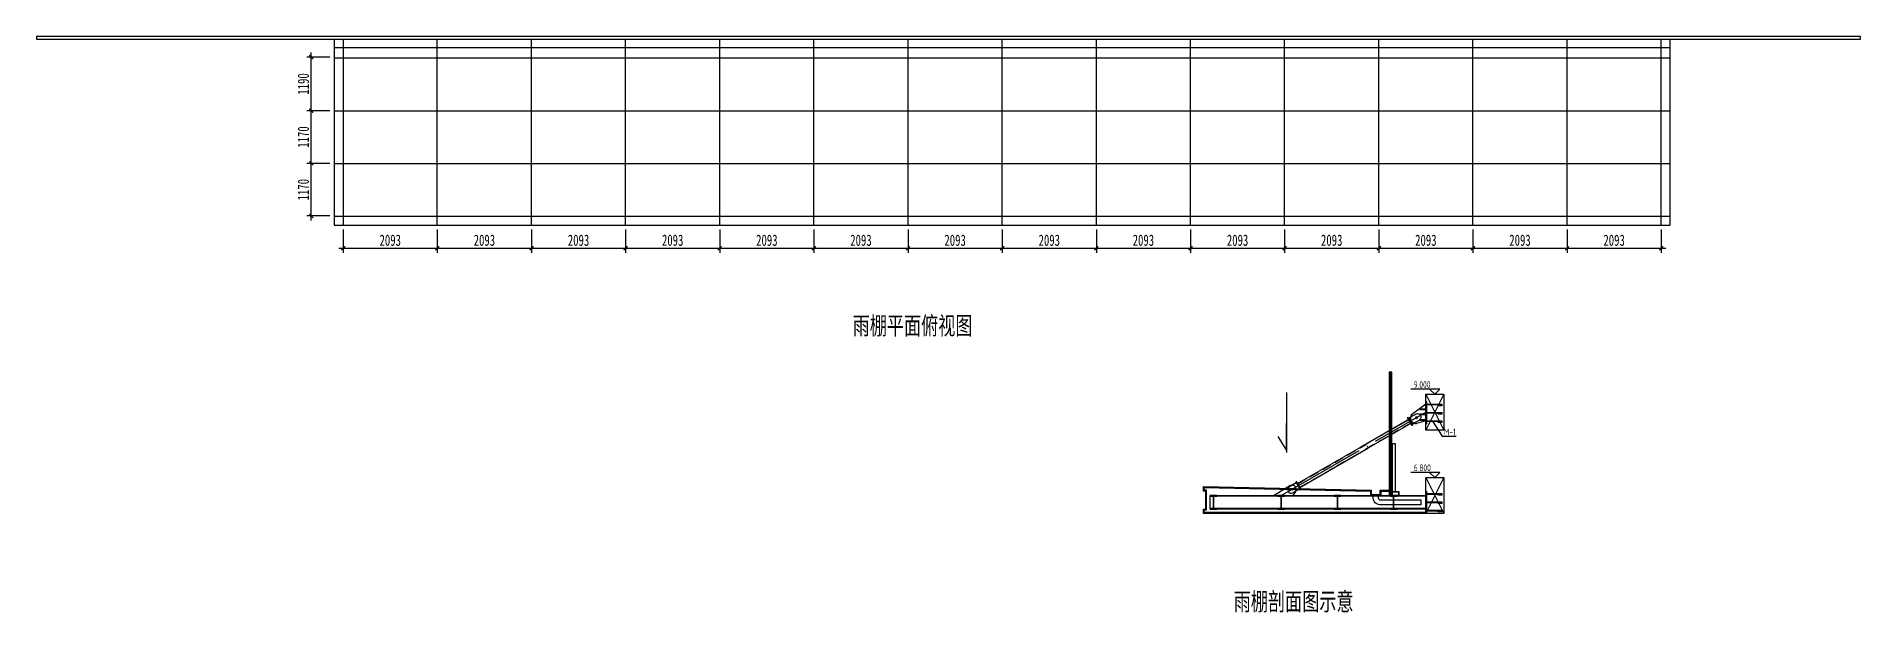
# Model space of a CAD drawing. Header units: millimetres. Extents: x 1349226 to 1389770, y -381293 to -368491.
import ezdxf

# ---------------------------------------------------------------- set-up
doc = ezdxf.new("R2010")
doc.units = ezdxf.units.MM
doc.header["$LTSCALE"] = 1000
doc.header["$MEASUREMENT"] = 0
for name, pattern in [('$0$DASH', [0.35, 0.25, -0.1]), ('D3轴线点划线', [1.9, 1.2, -0.3, 0.1, -0.3]), ('DASHED', [0.75, 0.5, -0.25]), ('DOTE', [2.42, 2, -0.2, 0.02, -0.2])]:
    doc.linetypes.add(name, pattern=pattern)
doc.layers.get('Defpoints').update_dxf_attribs({"color": 190})
for name, color, linetype in [('C-DOTE', 8, 'D3轴线点划线'), ('COLU_NUM', 7, 'Continuous'), ('F-CASTFIX', 1, 'Continuous'), ('F-hidden', 8, 'DASHED'), ('F-TEXT', 7, 'Continuous'), ('S-details', 7, 'Continuous'), ('S-DETL-DIM', 151, 'Continuous'), ('S-grid', 14, 'DOTE'), ('S-STEEL', 111, 'Continuous'), ('S-STEEL-COLU', 62, 'Continuous'), ('S-WALL-WLINE1', 191, 'Continuous')]:
    doc.layers.add(name, color=color, linetype=linetype)
doc.styles.add('MtXpl_', font='simhei.ttf')
doc.styles.add('TSSD_Dimension', font='tssdeng.shx', dxfattribs={"width": 0.7, "bigfont": 'hztxt.shx'})
doc.styles.add('黑体', font='simhei.ttf', dxfattribs={"width": 0.7})
doc.dimstyles.new('副本 BZ-60', dxfattribs={"dimscale": 100, "dimtxt": 2.5, "dimasz": 0.6, "dimexe": 1, "dimexo": 1, "dimgap": 0.5, "dimtad": 1, "dimdec": 0, "dimdsep": 46, "dimtxsty": '黑体', "dimblk": 'ARCHTICK', "dimcen": 3, "dimdle": 1, "dimclrd": 1, "dimclre": 1, "dimclrt": 2, "dimadec": 1, "dimazin": 0, "dimtfac": 1, "dimtdec": 0, "dimtix": 1, "dimtmove": 2, "dimatfit": 3, "dimldrblk": 'DOTSMALL', "dimfxl": 0, "dimtolj": 1, "dimtzin": 0, "dimarcsym": 0})

# ---------------------------------------------------------------- blocks, each defined once
blk = doc.blocks.new('_ArchTick')
at = {"color": 0, "linetype": 'ByBlock', "const_width": 0.5}
blk.add_lwpolyline([(-0.71, -0.71), (0.71, 0.71)], dxfattribs=at)
blk = doc.blocks.new('*D6')
at = {"color": 1, "lineweight": -2, "transparency": 16777216}
for p, q in [((1356043, -372781), (1356043, -373298)), ((1358135, -372781), (1358135, -373298)), ((1355943, -373198), (1358235, -373198))]:
    blk.add_line(p, q, dxfattribs=at)
at = {"layer": 'Defpoints', "color": 0, "transparency": 16777216}
for p in [(1356043, -372681), (1358135, -372681), (1358135, -373198)]:
    blk.add_point(p, dxfattribs=at)
at = {"color": 1, "lineweight": -2, "transparency": 16777216, "xscale": 60, "yscale": 60, "zscale": 60, "rotation": 180}
blk.add_blockref('_ArchTick', (1356043, -373198), dxfattribs=at)
at = {"color": 1, "lineweight": -2, "transparency": 16777216, "xscale": 60, "yscale": 60, "zscale": 60}
blk.add_blockref('_ArchTick', (1358135, -373198), dxfattribs=at)
at = {"color": 2, "transparency": 16777216, "insert": (1357089, -373021), "char_height": 250, "attachment_point": 5, "style": '黑体'}
blk.add_mtext('\\A1;2093', dxfattribs=at)
blk = doc.blocks.new('_DotSmall')
at = {"color": 0, "linetype": 'ByBlock', "const_width": 0.5}
blk.add_lwpolyline([(-0.0625, 0, 1), (0.0625, 0, 1)], format="xyb", close=True, dxfattribs=at)
blk = doc.blocks.new('*D7')
at = {"color": 1, "lineweight": -2, "transparency": 16777216}
for p, q in [((1358135, -372781), (1358135, -373298)), ((1360228, -372781), (1360228, -373298)), ((1358035, -373198), (1360328, -373198))]:
    blk.add_line(p, q, dxfattribs=at)
at = {"layer": 'Defpoints', "color": 0, "transparency": 16777216}
for p in [(1358135, -372681), (1360228, -372681), (1360228, -373198)]:
    blk.add_point(p, dxfattribs=at)
at = {"color": 1, "lineweight": -2, "transparency": 16777216, "xscale": 60, "yscale": 60, "zscale": 60, "rotation": 180}
blk.add_blockref('_ArchTick', (1358135, -373198), dxfattribs=at)
at = {"color": 1, "lineweight": -2, "transparency": 16777216, "xscale": 60, "yscale": 60, "zscale": 60}
blk.add_blockref('_ArchTick', (1360228, -373198), dxfattribs=at)
at = {"color": 2, "transparency": 16777216, "insert": (1359182, -373021), "char_height": 250, "attachment_point": 5, "style": '黑体'}
blk.add_mtext('\\A1;2093', dxfattribs=at)
blk = doc.blocks.new('*D8')
at = {"color": 1, "lineweight": -2, "transparency": 16777216}
for p, q in [((1360228, -372781), (1360228, -373298)), ((1362321, -372781), (1362321, -373298)), ((1360128, -373198), (1362421, -373198))]:
    blk.add_line(p, q, dxfattribs=at)
at = {"layer": 'Defpoints', "color": 0, "transparency": 16777216}
for p in [(1360228, -372681), (1362321, -372681), (1362321, -373198)]:
    blk.add_point(p, dxfattribs=at)
at = {"color": 1, "lineweight": -2, "transparency": 16777216, "xscale": 60, "yscale": 60, "zscale": 60, "rotation": 180}
blk.add_blockref('_ArchTick', (1360228, -373198), dxfattribs=at)
at = {"color": 1, "lineweight": -2, "transparency": 16777216, "xscale": 60, "yscale": 60, "zscale": 60}
blk.add_blockref('_ArchTick', (1362321, -373198), dxfattribs=at)
at = {"color": 2, "transparency": 16777216, "insert": (1361274, -373021), "char_height": 250, "attachment_point": 5, "style": '黑体'}
blk.add_mtext('\\A1;2093', dxfattribs=at)
blk = doc.blocks.new('*D9')
at = {"color": 1, "lineweight": -2, "transparency": 16777216}
for p, q in [((1362321, -372781), (1362321, -373298)), ((1364413, -372781), (1364413, -373298)), ((1362221, -373198), (1364513, -373198))]:
    blk.add_line(p, q, dxfattribs=at)
at = {"layer": 'Defpoints', "color": 0, "transparency": 16777216}
for p in [(1362321, -372681), (1364413, -372681), (1364413, -373198)]:
    blk.add_point(p, dxfattribs=at)
at = {"color": 1, "lineweight": -2, "transparency": 16777216, "xscale": 60, "yscale": 60, "zscale": 60, "rotation": 180}
blk.add_blockref('_ArchTick', (1362321, -373198), dxfattribs=at)
at = {"color": 1, "lineweight": -2, "transparency": 16777216, "xscale": 60, "yscale": 60, "zscale": 60}
blk.add_blockref('_ArchTick', (1364413, -373198), dxfattribs=at)
at = {"color": 2, "transparency": 16777216, "insert": (1363367, -373021), "char_height": 250, "attachment_point": 5, "style": '黑体'}
blk.add_mtext('\\A1;2093', dxfattribs=at)
blk = doc.blocks.new('*D10')
at = {"color": 1, "lineweight": -2, "transparency": 16777216}
for p, q in [((1364413, -372781), (1364413, -373298)), ((1366506, -372781), (1366506, -373298)), ((1364313, -373198), (1366606, -373198))]:
    blk.add_line(p, q, dxfattribs=at)
at = {"layer": 'Defpoints', "color": 0, "transparency": 16777216}
for p in [(1364413, -372681), (1366506, -372681), (1366506, -373198)]:
    blk.add_point(p, dxfattribs=at)
at = {"color": 1, "lineweight": -2, "transparency": 16777216, "xscale": 60, "yscale": 60, "zscale": 60, "rotation": 180}
blk.add_blockref('_ArchTick', (1364413, -373198), dxfattribs=at)
at = {"color": 1, "lineweight": -2, "transparency": 16777216, "xscale": 60, "yscale": 60, "zscale": 60}
blk.add_blockref('_ArchTick', (1366506, -373198), dxfattribs=at)
at = {"color": 2, "transparency": 16777216, "insert": (1365460, -373021), "char_height": 250, "attachment_point": 5, "style": '黑体'}
blk.add_mtext('\\A1;2093', dxfattribs=at)
blk = doc.blocks.new('*D11')
at = {"color": 1, "lineweight": -2, "transparency": 16777216}
for p, q in [((1366506, -372781), (1366506, -373298)), ((1368599, -372781), (1368599, -373298)), ((1366406, -373198), (1368699, -373198))]:
    blk.add_line(p, q, dxfattribs=at)
at = {"layer": 'Defpoints', "color": 0, "transparency": 16777216}
for p in [(1366506, -372681), (1368599, -372681), (1368599, -373198)]:
    blk.add_point(p, dxfattribs=at)
at = {"color": 1, "lineweight": -2, "transparency": 16777216, "xscale": 60, "yscale": 60, "zscale": 60, "rotation": 180}
blk.add_blockref('_ArchTick', (1366506, -373198), dxfattribs=at)
at = {"color": 1, "lineweight": -2, "transparency": 16777216, "xscale": 60, "yscale": 60, "zscale": 60}
blk.add_blockref('_ArchTick', (1368599, -373198), dxfattribs=at)
at = {"color": 2, "transparency": 16777216, "insert": (1367552, -373021), "char_height": 250, "attachment_point": 5, "style": '黑体'}
blk.add_mtext('\\A1;2093', dxfattribs=at)
blk = doc.blocks.new('*D12')
at = {"color": 1, "lineweight": -2, "transparency": 16777216}
for p, q in [((1368599, -372781), (1368599, -373298)), ((1370691, -372781), (1370691, -373298)), ((1368499, -373198), (1370791, -373198))]:
    blk.add_line(p, q, dxfattribs=at)
at = {"layer": 'Defpoints', "color": 0, "transparency": 16777216}
for p in [(1368599, -372681), (1370691, -372681), (1370691, -373198)]:
    blk.add_point(p, dxfattribs=at)
at = {"color": 1, "lineweight": -2, "transparency": 16777216, "xscale": 60, "yscale": 60, "zscale": 60, "rotation": 180}
blk.add_blockref('_ArchTick', (1368599, -373198), dxfattribs=at)
at = {"color": 1, "lineweight": -2, "transparency": 16777216, "xscale": 60, "yscale": 60, "zscale": 60}
blk.add_blockref('_ArchTick', (1370691, -373198), dxfattribs=at)
at = {"color": 2, "transparency": 16777216, "insert": (1369645, -373021), "char_height": 250, "attachment_point": 5, "style": '黑体'}
blk.add_mtext('\\A1;2093', dxfattribs=at)
blk = doc.blocks.new('*D13')
at = {"color": 1, "lineweight": -2, "transparency": 16777216}
for p, q in [((1370691, -372781), (1370691, -373298)), ((1372784, -372781), (1372784, -373298)), ((1370591, -373198), (1372884, -373198))]:
    blk.add_line(p, q, dxfattribs=at)
at = {"layer": 'Defpoints', "color": 0, "transparency": 16777216}
for p in [(1370691, -372681), (1372784, -372681), (1372784, -373198)]:
    blk.add_point(p, dxfattribs=at)
at = {"color": 1, "lineweight": -2, "transparency": 16777216, "xscale": 60, "yscale": 60, "zscale": 60, "rotation": 180}
blk.add_blockref('_ArchTick', (1370691, -373198), dxfattribs=at)
at = {"color": 1, "lineweight": -2, "transparency": 16777216, "xscale": 60, "yscale": 60, "zscale": 60}
blk.add_blockref('_ArchTick', (1372784, -373198), dxfattribs=at)
at = {"color": 2, "transparency": 16777216, "insert": (1371738, -373021), "char_height": 250, "attachment_point": 5, "style": '黑体'}
blk.add_mtext('\\A1;2093', dxfattribs=at)
blk = doc.blocks.new('*D14')
at = {"color": 1, "lineweight": -2, "transparency": 16777216}
for p, q in [((1372784, -372781), (1372784, -373298)), ((1374877, -372781), (1374877, -373298)), ((1372684, -373198), (1374977, -373198))]:
    blk.add_line(p, q, dxfattribs=at)
at = {"layer": 'Defpoints', "color": 0, "transparency": 16777216}
for p in [(1372784, -372681), (1374877, -372681), (1374877, -373198)]:
    blk.add_point(p, dxfattribs=at)
at = {"color": 1, "lineweight": -2, "transparency": 16777216, "xscale": 60, "yscale": 60, "zscale": 60, "rotation": 180}
blk.add_blockref('_ArchTick', (1372784, -373198), dxfattribs=at)
at = {"color": 1, "lineweight": -2, "transparency": 16777216, "xscale": 60, "yscale": 60, "zscale": 60}
blk.add_blockref('_ArchTick', (1374877, -373198), dxfattribs=at)
at = {"color": 2, "transparency": 16777216, "insert": (1373830, -373021), "char_height": 250, "attachment_point": 5, "style": '黑体'}
blk.add_mtext('\\A1;2093', dxfattribs=at)
blk = doc.blocks.new('*D15')
at = {"color": 1, "lineweight": -2, "transparency": 16777216}
for p, q in [((1374877, -372781), (1374877, -373298)), ((1376969, -372781), (1376969, -373298)), ((1374777, -373198), (1377069, -373198))]:
    blk.add_line(p, q, dxfattribs=at)
at = {"layer": 'Defpoints', "color": 0, "transparency": 16777216}
for p in [(1374877, -372681), (1376969, -372681), (1376969, -373198)]:
    blk.add_point(p, dxfattribs=at)
at = {"color": 1, "lineweight": -2, "transparency": 16777216, "xscale": 60, "yscale": 60, "zscale": 60, "rotation": 180}
blk.add_blockref('_ArchTick', (1374877, -373198), dxfattribs=at)
at = {"color": 1, "lineweight": -2, "transparency": 16777216, "xscale": 60, "yscale": 60, "zscale": 60}
blk.add_blockref('_ArchTick', (1376969, -373198), dxfattribs=at)
at = {"color": 2, "transparency": 16777216, "insert": (1375923, -373021), "char_height": 250, "attachment_point": 5, "style": '黑体'}
blk.add_mtext('\\A1;2093', dxfattribs=at)
blk = doc.blocks.new('*D16')
at = {"color": 1, "lineweight": -2, "transparency": 16777216}
for p, q in [((1376969, -372781), (1376969, -373298)), ((1379062, -372781), (1379062, -373298)), ((1376869, -373198), (1379162, -373198))]:
    blk.add_line(p, q, dxfattribs=at)
at = {"layer": 'Defpoints', "color": 0, "transparency": 16777216}
for p in [(1376969, -372681), (1379062, -372681), (1379062, -373198)]:
    blk.add_point(p, dxfattribs=at)
at = {"color": 1, "lineweight": -2, "transparency": 16777216, "xscale": 60, "yscale": 60, "zscale": 60, "rotation": 180}
blk.add_blockref('_ArchTick', (1376969, -373198), dxfattribs=at)
at = {"color": 1, "lineweight": -2, "transparency": 16777216, "xscale": 60, "yscale": 60, "zscale": 60}
blk.add_blockref('_ArchTick', (1379062, -373198), dxfattribs=at)
at = {"color": 2, "transparency": 16777216, "insert": (1378015, -373021), "char_height": 250, "attachment_point": 5, "style": '黑体'}
blk.add_mtext('\\A1;2093', dxfattribs=at)
blk = doc.blocks.new('*D17')
at = {"color": 1, "lineweight": -2, "transparency": 16777216}
for p, q in [((1379062, -372781), (1379062, -373298)), ((1381154, -372781), (1381154, -373298)), ((1378962, -373198), (1381254, -373198))]:
    blk.add_line(p, q, dxfattribs=at)
at = {"layer": 'Defpoints', "color": 0, "transparency": 16777216}
for p in [(1379062, -372681), (1381154, -372681), (1381154, -373198)]:
    blk.add_point(p, dxfattribs=at)
at = {"color": 1, "lineweight": -2, "transparency": 16777216, "xscale": 60, "yscale": 60, "zscale": 60, "rotation": 180}
blk.add_blockref('_ArchTick', (1379062, -373198), dxfattribs=at)
at = {"color": 1, "lineweight": -2, "transparency": 16777216, "xscale": 60, "yscale": 60, "zscale": 60}
blk.add_blockref('_ArchTick', (1381154, -373198), dxfattribs=at)
at = {"color": 2, "transparency": 16777216, "insert": (1380108, -373021), "char_height": 250, "attachment_point": 5, "style": '黑体'}
blk.add_mtext('\\A1;2093', dxfattribs=at)
blk = doc.blocks.new('*D18')
at = {"color": 1, "lineweight": -2, "transparency": 16777216}
for p, q in [((1381154, -372781), (1381154, -373298)), ((1383247, -372781), (1383247, -373298)), ((1381054, -373198), (1383347, -373198))]:
    blk.add_line(p, q, dxfattribs=at)
at = {"layer": 'Defpoints', "color": 0, "transparency": 16777216}
for p in [(1381154, -372681), (1383247, -372681), (1383247, -373198)]:
    blk.add_point(p, dxfattribs=at)
at = {"color": 1, "lineweight": -2, "transparency": 16777216, "xscale": 60, "yscale": 60, "zscale": 60, "rotation": 180}
blk.add_blockref('_ArchTick', (1381154, -373198), dxfattribs=at)
at = {"color": 1, "lineweight": -2, "transparency": 16777216, "xscale": 60, "yscale": 60, "zscale": 60}
blk.add_blockref('_ArchTick', (1383247, -373198), dxfattribs=at)
at = {"color": 2, "transparency": 16777216, "insert": (1382201, -373021), "char_height": 250, "attachment_point": 5, "style": '黑体'}
blk.add_mtext('\\A1;2093', dxfattribs=at)
blk = doc.blocks.new('*D19')
at = {"color": 1, "lineweight": -2, "transparency": 16777216}
for p, q in [((1383247, -372781), (1383247, -373298)), ((1385340, -372781), (1385340, -373298)), ((1383147, -373198), (1385440, -373198))]:
    blk.add_line(p, q, dxfattribs=at)
at = {"layer": 'Defpoints', "color": 0, "transparency": 16777216}
for p in [(1383247, -372681), (1385340, -372681), (1385340, -373198)]:
    blk.add_point(p, dxfattribs=at)
at = {"color": 1, "lineweight": -2, "transparency": 16777216, "xscale": 60, "yscale": 60, "zscale": 60, "rotation": 180}
blk.add_blockref('_ArchTick', (1383247, -373198), dxfattribs=at)
at = {"color": 1, "lineweight": -2, "transparency": 16777216, "xscale": 60, "yscale": 60, "zscale": 60}
blk.add_blockref('_ArchTick', (1385340, -373198), dxfattribs=at)
at = {"color": 2, "transparency": 16777216, "insert": (1384293, -373021), "char_height": 250, "attachment_point": 5, "style": '黑体'}
blk.add_mtext('\\A1;2093', dxfattribs=at)
blk = doc.blocks.new('*D20')
at = {"color": 1, "lineweight": -2, "transparency": 16777216}
for p, q in [((1355743, -371311), (1355235, -371311)), ((1355335, -372581), (1355335, -371211)), ((1355743, -372481), (1355235, -372481))]:
    blk.add_line(p, q, dxfattribs=at)
at = {"layer": 'Defpoints', "color": 0, "transparency": 16777216}
for p in [(1355335, -371311), (1355843, -371311), (1355843, -372481)]:
    blk.add_point(p, dxfattribs=at)
at = {"color": 1, "lineweight": -2, "transparency": 16777216, "xscale": 60, "yscale": 60, "zscale": 60}
for p, rotation in [((1355335, -371311), 90), ((1355335, -372481), 270)]:
    blk.add_blockref('_ArchTick', p, dxfattribs=dict(at, rotation=rotation))
at = {"color": 2, "transparency": 16777216, "insert": (1355159, -371896), "char_height": 250, "attachment_point": 5, "rotation": 90, "style": '黑体'}
blk.add_mtext('\\A1;1170', dxfattribs=at)
blk = doc.blocks.new('*D21')
at = {"color": 1, "lineweight": -2, "transparency": 16777216}
for p, q in [((1355743, -370141), (1355235, -370141)), ((1355335, -371411), (1355335, -370041)), ((1355743, -371311), (1355235, -371311))]:
    blk.add_line(p, q, dxfattribs=at)
at = {"layer": 'Defpoints', "color": 0, "transparency": 16777216}
for p in [(1355335, -370141), (1355843, -370141), (1355843, -371311)]:
    blk.add_point(p, dxfattribs=at)
at = {"color": 1, "lineweight": -2, "transparency": 16777216, "xscale": 60, "yscale": 60, "zscale": 60}
for p, rotation in [((1355335, -370141), 90), ((1355335, -371311), 270)]:
    blk.add_blockref('_ArchTick', p, dxfattribs=dict(at, rotation=rotation))
at = {"color": 2, "transparency": 16777216, "insert": (1355159, -370726), "char_height": 250, "attachment_point": 5, "rotation": 90, "style": '黑体'}
blk.add_mtext('\\A1;1170', dxfattribs=at)
blk = doc.blocks.new('*D22')
at = {"color": 1, "lineweight": -2, "transparency": 16777216}
for p, q in [((1355335, -370241), (1355335, -368851)), ((1355743, -368951), (1355235, -368951)), ((1355743, -370141), (1355235, -370141))]:
    blk.add_line(p, q, dxfattribs=at)
at = {"layer": 'Defpoints', "color": 0, "transparency": 16777216}
for p in [(1355335, -368951), (1355843, -368951), (1355843, -370141)]:
    blk.add_point(p, dxfattribs=at)
at = {"color": 1, "lineweight": -2, "transparency": 16777216, "xscale": 60, "yscale": 60, "zscale": 60}
for p, rotation in [((1355335, -368951), 90), ((1355335, -370141), 270)]:
    blk.add_blockref('_ArchTick', p, dxfattribs=dict(at, rotation=rotation))
at = {"color": 2, "transparency": 16777216, "insert": (1355159, -369546), "char_height": 250, "attachment_point": 5, "rotation": 90, "style": '黑体'}
blk.add_mtext('\\A1;1190', dxfattribs=at)
blk = doc.blocks.new('20200711.22111408')
at = {"layer": 'S-WALL-WLINE1'}
for points in [[(340, -62.5), (360, -62.5), (360, 437.5), (340, 437.5)], [(0, 363.5), (340, 363.5), (340, 381.5), (0, 381.5)], [(0, 345.5), (80, 345.5), (80, 363.5), (0, 363.5)], [(0, 178.5), (340, 178.5), (340, 196.5), (0, 196.5)], [(0, 160.5), (80, 160.5), (80, 178.5), (0, 178.5)], [(0, -6.5), (340, -6.5), (340, 11.5), (0, 11.5)], [(0, -24.5), (80, -24.5), (80, -6.5), (0, -6.5)]]:
    blk.add_lwpolyline(points, close=True, dxfattribs=at)
blk = doc.blocks.new('*U4')
at = {"layer": 'C-DOTE'}
for p, q in [((50, 120), (92, 120)), ((71, 141), (71, 99))]:
    blk.add_line(p, q, dxfattribs=at)
at = {"layer": 'F-CASTFIX'}
for p, q in [((250, 211), (41, 211)), ((250, 29), (41, 29)), ((275, 180), (2345, 180)), ((275, 60), (2345, 60))]:
    blk.add_line(p, q, dxfattribs=at)
blk.add_lwpolyline([(250, 0), (275, 0), (275, 240), (250, 240)], close=True, dxfattribs=at)
blk.add_circle((71, 120), 21, dxfattribs=at)
blk.add_arc((41, 120), 91, 90, 270, dxfattribs=at)
at = {"layer": 'F-hidden', "color": 251, "ltscale": 0.5}
for p, q in [((275, 174), (2345, 174)), ((275, 66), (2345, 66))]:
    blk.add_line(p, q, dxfattribs=at)
blk = doc.blocks.new('*U3')
at = {"layer": 'C-DOTE'}
for p, q in [((50, 120), (92, 120)), ((71, 141), (71, 99))]:
    blk.add_line(p, q, dxfattribs=at)
at = {"layer": 'F-CASTFIX'}
for p, q in [((250, 211), (41, 211)), ((250, 29), (41, 29)), ((275, 180), (1712, 180)), ((275, 60), (1712, 60))]:
    blk.add_line(p, q, dxfattribs=at)
blk.add_lwpolyline([(250, 0), (275, 0), (275, 240), (250, 240)], close=True, dxfattribs=at)
blk.add_circle((71, 120), 21, dxfattribs=at)
blk.add_arc((41, 120), 91, 90, 270, dxfattribs=at)
at = {"layer": 'F-hidden', "color": 251, "ltscale": 0.5}
for p, q in [((275, 174), (1712, 174)), ((275, 66), (1712, 66))]:
    blk.add_line(p, q, dxfattribs=at)

msp = doc.modelspace()

# ---------------------------------------------------------------- hatches: boundary and pattern name
h = msp.add_hatch()
h.set_pattern_fill('ANSI37', color=254, scale=200)
h.set_pattern_definition([(45, (-106525.668, -66616.699), (-17.67766953, 17.67766953), []), (135, (-106525.668, -66616.699), (-17.67766953, -17.67766953), [])])
h.paths.add_polyline_path([(1379294.2, -378694.3), (1379354.2, -378694.3), (1379354.2, -375955.5), (1379294.2, -375955.5)])
h = msp.add_hatch()
h.set_pattern_fill('ANSI31', color=256, scale=100)
h.set_pattern_definition([(45, (-198694.719, -21169.277), (-8.838834765, 8.838834765), [])])
h.paths.add_polyline_path([(1379360.2, -378620.3), (1379360.2, -378688.3), (1379508.2, -378688.3), (1379508.2, -378620.3)], flags=16)
h.paths.add_polyline_path([(1379354.2, -378614.3), (1379354.2, -378694.3), (1379514.2, -378694.3), (1379514.2, -378614.3)])
at = {"layer": 'S-STEEL'}
h = msp.add_hatch(dxfattribs=at)
h.set_pattern_fill('ANSI31', color=256, scale=10, style=0)
h.set_pattern_definition([(45, (-15055.8522, -108434.4054), (-0.8838834765, 0.8838834765), [])])
h.paths.add_polyline_path([(1375314.2, -378694.3), (1375314.2, -378706.3), (1375384.2, -378706.3), (1375384.2, -378982.3), (1375314.2, -378982.3), (1375314.2, -378994.3), (1375464.2, -378994.3), (1375464.2, -378982.3), (1375394.2, -378982.3), (1375394.2, -378706.3), (1375464.2, -378706.3), (1375464.2, -378694.3)])
h = msp.add_hatch(dxfattribs=at)
h.set_pattern_fill('ANSI31', color=256, scale=10, style=0)
h.set_pattern_definition([(45, (-13550.8522, -108434.4054), (-0.8838834765, 0.8838834765), [])])
h.paths.add_polyline_path([(1376819.2, -378694.3), (1376819.2, -378706.3), (1376889.2, -378706.3), (1376889.2, -378982.3), (1376819.2, -378982.3), (1376819.2, -378994.3), (1376969.2, -378994.3), (1376969.2, -378982.3), (1376899.2, -378982.3), (1376899.2, -378706.3), (1376969.2, -378706.3), (1376969.2, -378694.3)])
h = msp.add_hatch(dxfattribs=at)
h.set_pattern_fill('ANSI31', color=256, scale=10, style=0)
h.set_pattern_definition([(45, (-12300.8522, -108434.4054), (-0.8838834765, 0.8838834765), [])])
h.paths.add_polyline_path([(1378069.2, -378694.3), (1378069.2, -378706.3), (1378139.2, -378706.3), (1378139.2, -378982.3), (1378069.2, -378982.3), (1378069.2, -378994.3), (1378219.2, -378994.3), (1378219.2, -378982.3), (1378149.2, -378982.3), (1378149.2, -378706.3), (1378219.2, -378706.3), (1378219.2, -378694.3)])
h = msp.add_hatch(dxfattribs=at)
h.set_pattern_fill('ANSI31', color=256, scale=10, style=0)
h.set_pattern_definition([(45, (-11050.8522, -108434.4054), (-0.8838834765, 0.8838834765), [])])
h.paths.add_polyline_path([(1379319.2, -378694.3), (1379319.2, -378706.3), (1379389.2, -378706.3), (1379389.2, -378982.3), (1379319.2, -378982.3), (1379319.2, -378994.3), (1379469.2, -378994.3), (1379469.2, -378982.3), (1379399.2, -378982.3), (1379399.2, -378706.3), (1379469.2, -378706.3), (1379469.2, -378694.3)])

# ---------------------------------------------------------------- linework, layer by layer
at = {"color": 6}
for p, q in [((1355842.8, -368736.4), (1385539.7, -368736.4)), ((1356042.8, -368551.4), (1356042.8, -372681.4)), ((1385339.7, -372681.4), (1385339.7, -368551.4)), ((1355842.8, -368966.4), (1385539.7, -368966.4)), ((1355842.8, -370141.4), (1385539.7, -370141.4)), ((1355842.8, -371311.4), (1385539.7, -371311.4)), ((1355842.8, -372481.4), (1385539.7, -372481.4))]:
    msp.add_line(p, q, dxfattribs=at)
at = {"color": 3}
for points in [[(1389769.6, -368551.4), (1389769.6, -368491.4), (1349226, -368491.4), (1349226, -368551.4)], [(1379294.2, -378694.3), (1379354.2, -378694.3), (1379354.2, -375955.5), (1379294.2, -375955.5)]]:
    msp.add_lwpolyline(points, close=True, dxfattribs=at)
msp.add_lwpolyline([(1355842.8, -368551.4), (1355842.8, -372681.4), (1385539.7, -372681.4), (1385539.7, -368551.4)], dxfattribs=at)
at = {"color": 6}
for points in [[(1358135.5, -372681.4), (1358135.5, -368551.4)], [(1360228.1, -372681.4), (1360228.1, -368551.4)], [(1362320.7, -372681.4), (1362320.7, -368551.4)], [(1364413.4, -372681.4), (1364413.4, -368551.4)], [(1366506, -372681.4), (1366506, -368551.4)], [(1368598.6, -372681.4), (1368598.6, -368551.4)], [(1370691.3, -372681.4), (1370691.3, -368551.4)], [(1372783.9, -372681.4), (1372783.9, -368551.4)], [(1374876.5, -372681.4), (1374876.5, -368551.4)], [(1376969.2, -372681.4), (1376969.2, -368551.4)], [(1379061.8, -372681.4), (1379061.8, -368551.4)], [(1381154.4, -372681.4), (1381154.4, -368551.4)], [(1383247.1, -372681.4), (1383247.1, -368551.4)], [(1377012, -376404.2), (1377012, -377737.9)], [(1376818.7, -377381.9), (1377012, -377695.7), (1377012, -377092.2)], [(1380104.2, -379094.3), (1375164.2, -379094.3), (1375164.2, -378994.3), (1375214.2, -378994.3), (1375214.2, -378594.3), (1375164.2, -378594.3), (1375164.2, -378494.3), (1378894.2, -378573.9), (1378894.2, -378673.9), (1379092.9, -378673.9), (1379092.9, -378573.9), (1379294.2, -378573.9)], [(1380104.2, -379074.3), (1375184.2, -379074.3), (1375184.2, -379014.3), (1375234.2, -379014.3), (1375234.2, -378574.3), (1375184.2, -378574.3), (1375184.2, -378514.7), (1378874.2, -378593.5), (1378874.2, -378693.9), (1379112.9, -378693.9), (1379112.9, -378593.9), (1379294.2, -378593.9)]]:
    msp.add_lwpolyline(points, dxfattribs=at)
at = {"color": 2}
for points in [[(1379354.2, -378614.3), (1379434.2, -378614.3), (1379434.2, -377547.7), (1379354.2, -377547.7)], [(1379354.2, -378614.3), (1379354.2, -378694.3), (1379514.2, -378694.3), (1379514.2, -378614.3)], [(1379360.2, -378620.3), (1379360.2, -378688.3), (1379508.2, -378688.3), (1379508.2, -378620.3)]]:
    msp.add_lwpolyline(points, close=True, dxfattribs=at)
at = {"color": 6, "linetype": '$0$DASH', "ltscale": 0.03}
for points in [[(1379358.2, -377547.7), (1379358.2, -378614.3)], [(1379430.2, -378614.3), (1379430.2, -377547.7)]]:
    msp.add_lwpolyline(points, dxfattribs=at)
msp.add_lwpolyline([(1378938.3, -378749.3), (1378938.3, -378687.8), (1379048.3, -378687.8), (1379048.3, -378739.3, 0.4142136), (1379098.3, -378789.3), (1379999.8, -378789.3), (1379999.8, -378899.3), (1379088.3, -378899.3, -0.4142136)], format="xyb", close=True)
at = {"layer": 'COLU_NUM'}
msp.add_lwpolyline([(1380255.9, -377040.1), (1380474, -377372.9), (1380780, -377372.9)], dxfattribs=at)
at = {"layer": 'F-CASTFIX'}
for points in [[(1379977.7, -376783.4), (1380104.2, -376783.4), (1380104.2, -376775), (1379977.7, -376775)], [(1379977.7, -376891.4), (1380104.2, -376891.4), (1380104.2, -376882.9), (1379977.7, -376882.9)], [(1379977.7, -377017.8), (1380104.2, -377017.8), (1380104.2, -377009.4), (1379977.7, -377009.4)]]:
    msp.add_lwpolyline(points, close=True, dxfattribs=at)
at = {"layer": 'S-details'}
for p, q in [((1380104.2, -376444.3), (1380504.2, -377244.3)), ((1380504.2, -376444.3), (1380104.2, -377244.3)), ((1380104.2, -378294.3), (1380504.2, -379094.3)), ((1380504.2, -378294.3), (1380104.2, -379094.3))]:
    msp.add_line(p, q, dxfattribs=at)
for points in [[(1380104.2, -376444.3), (1380504.2, -376444.3), (1380504.2, -377244.3), (1380104.2, -377244.3)], [(1380104.2, -378294.3), (1380504.2, -378294.3), (1380504.2, -379094.3), (1380104.2, -379094.3)]]:
    msp.add_lwpolyline(points, close=True, dxfattribs=at)
at = {"layer": 'S-DETL-DIM'}
for points in [[(1380189, -376330.4), (1380304.2, -376444.3), (1380419.3, -376330.4), (1379773.9, -376330.4)], [(1380189, -378180.4), (1380304.2, -378294.3), (1380419.3, -378180.4), (1379773.9, -378180.4)]]:
    msp.add_lwpolyline(points, dxfattribs=at)
at = {"layer": 'S-grid'}
msp.add_line((1376894.2, -378694.3), (1380104.2, -376844.3), dxfattribs=at)
at = {"layer": 'S-STEEL'}
for p, q in [((1375314.2, -378994.3), (1375314.2, -378694.3)), ((1375314.2, -378694.3), (1380104.2, -378694.3)), ((1380104.2, -378984.3), (1375314.2, -378984.3)), ((1380104.2, -378994.3), (1375314.2, -378994.3)), ((1375319, -378703), (1380109, -378703))]:
    msp.add_line(p, q, dxfattribs=at)
for points in [[(1375314.2, -378694.3), (1375314.2, -378706.3), (1375384.2, -378706.3), (1375384.2, -378982.3), (1375314.2, -378982.3), (1375314.2, -378994.3), (1375464.2, -378994.3), (1375464.2, -378982.3), (1375394.2, -378982.3), (1375394.2, -378706.3), (1375464.2, -378706.3), (1375464.2, -378694.3), (1375314.2, -378694.3)], [(1376819.2, -378694.3), (1376819.2, -378706.3), (1376889.2, -378706.3), (1376889.2, -378982.3), (1376819.2, -378982.3), (1376819.2, -378994.3), (1376969.2, -378994.3), (1376969.2, -378982.3), (1376899.2, -378982.3), (1376899.2, -378706.3), (1376969.2, -378706.3), (1376969.2, -378694.3), (1376819.2, -378694.3)], [(1378069.2, -378694.3), (1378069.2, -378706.3), (1378139.2, -378706.3), (1378139.2, -378982.3), (1378069.2, -378982.3), (1378069.2, -378994.3), (1378219.2, -378994.3), (1378219.2, -378982.3), (1378149.2, -378982.3), (1378149.2, -378706.3), (1378219.2, -378706.3), (1378219.2, -378694.3), (1378069.2, -378694.3)], [(1379319.2, -378694.3), (1379319.2, -378706.3), (1379389.2, -378706.3), (1379389.2, -378982.3), (1379319.2, -378982.3), (1379319.2, -378994.3), (1379469.2, -378994.3), (1379469.2, -378982.3), (1379399.2, -378982.3), (1379399.2, -378706.3), (1379469.2, -378706.3), (1379469.2, -378694.3), (1379319.2, -378694.3)]]:
    msp.add_lwpolyline(points, dxfattribs=at)
at = {"layer": 'S-STEEL-COLU'}
for p, q in [((1379787, -376896.1), (1380104.2, -376654.2)), ((1380104.2, -377034.4), (1379902.7, -377091.8)), ((1377082.5, -378475.8), (1376737.8, -378694.3)), ((1377161, -378694.3), (1377218.4, -378601.5))]:
    msp.add_line(p, q, dxfattribs=at)
msp.add_circle((1379901, -376961.3), 18.1, dxfattribs=at)
for centre, radius, start, end in [((1379892, -376966.1), 126.2, 146.30737, 274.86355), ((1377133.9, -378556.5), 95.7, 331.93659, 122.49908)]:
    msp.add_arc(centre, radius, start, end, dxfattribs=at)

# ---------------------------------------------------------------- block references
at = {"xscale": -1}
for p in [(1380464.2, -377044.3), (1380464.2, -379031.8)]:
    msp.add_blockref('20200711.22111408', p, dxfattribs=at)
for name, p, xscale, yscale, zscale, rotation in [('*U3', (1380003.4, -377019.1), -0.8429752066115702, 0.8429752066115701, 0.8429752066115701, 29.95587919639448), ('*U4', (1377133.6, -378673), 0.8429752066115699, 0.8429752066115699, 0.8429752066115699, 29.95587919648797)]:
    msp.add_blockref(name, p, dxfattribs=dict(xscale=xscale, yscale=yscale, zscale=zscale, rotation=rotation))

# ---------------------------------------------------------------- texts
at = {"color": 2, "style": 'MtXpl_', "width": 0.7}
for s, p in [('雨棚平面俯视图', (1367366.3, -375116.5)), ('雨棚剖面图示意', (1375835.8, -381249.4))]:
    msp.add_text(s, height=398.82, dxfattribs=at).set_placement(p)
at = {"layer": 'F-TEXT', "style": 'TSSD_Dimension', "width": 0.7}
for s, p in [('9.000', (1379837.5, -376302.3)), ('M-1', (1380511.1, -377357.4)), ('6.800', (1379837.5, -378152.3))]:
    msp.add_text(s, height=150, dxfattribs=at).set_placement(p)

# ---------------------------------------------------------------- dimensions: what is measured, and where the dimension line sits
for p1, p2, distance, picture, middle in [((1355842.8, -370141.4), (1355842.8, -368951.4), 507.5, '*D22', (1355158.9, -369546.4)), ((1355842.8, -372481.4), (1355842.8, -371311.4), 507.5, '*D20', (1355158.9, -371896.4)), ((1356042.8, -372681.4), (1358135.5, -372681.4), -516.1, '*D6', (1357089.1, -373021.1))]:
    dim = msp.add_aligned_dim(p1=p1, p2=p2, distance=distance, dimstyle='副本 BZ-60')
    dim.commit()
    dim.dimension.update_dxf_attribs({"geometry": picture, "text_midpoint": middle})
for base, p1, p2, angle, picture, middle in [((1355335.3, -370141.4), (1355842.8, -371311.4), (1355842.8, -370141.4), 270, '*D21', (1355158.9, -370726.4)), ((1360228.1, -373197.5), (1358135.5, -372681.4), (1360228.1, -372681.4), 180, '*D7', (1359181.8, -373021.1)), ((1362320.7, -373197.5), (1360228.1, -372681.4), (1362320.7, -372681.4), 180, '*D8', (1361274.4, -373021.1)), ((1364413.4, -373197.5), (1362320.7, -372681.4), (1364413.4, -372681.4), 180, '*D9', (1363367.1, -373021.1)), ((1366506, -373197.5), (1364413.4, -372681.4), (1366506, -372681.4), 180, '*D10', (1365459.7, -373021.1)), ((1368598.6, -373197.5), (1366506, -372681.4), (1368598.6, -372681.4), 180, '*D11', (1367552.3, -373021.1)), ((1370691.3, -373197.5), (1368598.6, -372681.4), (1370691.3, -372681.4), 180, '*D12', (1369645, -373021.1)), ((1372783.9, -373197.5), (1370691.3, -372681.4), (1372783.9, -372681.4), 180, '*D13', (1371737.6, -373021.1)), ((1374876.5, -373197.5), (1372783.9, -372681.4), (1374876.5, -372681.4), 180, '*D14', (1373830.2, -373021.1)), ((1376969.2, -373197.5), (1374876.5, -372681.4), (1376969.2, -372681.4), 180, '*D15', (1375922.9, -373021.1)), ((1379061.8, -373197.5), (1376969.2, -372681.4), (1379061.8, -372681.4), 180, '*D16', (1378015.5, -373021.1)), ((1381154.4, -373197.5), (1379061.8, -372681.4), (1381154.4, -372681.4), 180, '*D17', (1380108.1, -373021.1)), ((1383247.1, -373197.5), (1381154.4, -372681.4), (1383247.1, -372681.4), 180, '*D18', (1382200.8, -373021.1)), ((1385339.7, -373197.5), (1383247.1, -372681.4), (1385339.7, -372681.4), 180, '*D19', (1384293.4, -373021.1))]:
    dim = msp.add_linear_dim(base=base, p1=p1, p2=p2, angle=angle, dimstyle='副本 BZ-60')
    dim.commit()
    dim.dimension.update_dxf_attribs({"geometry": picture, "text_midpoint": middle})

doc.saveas('drawing.dxf')
